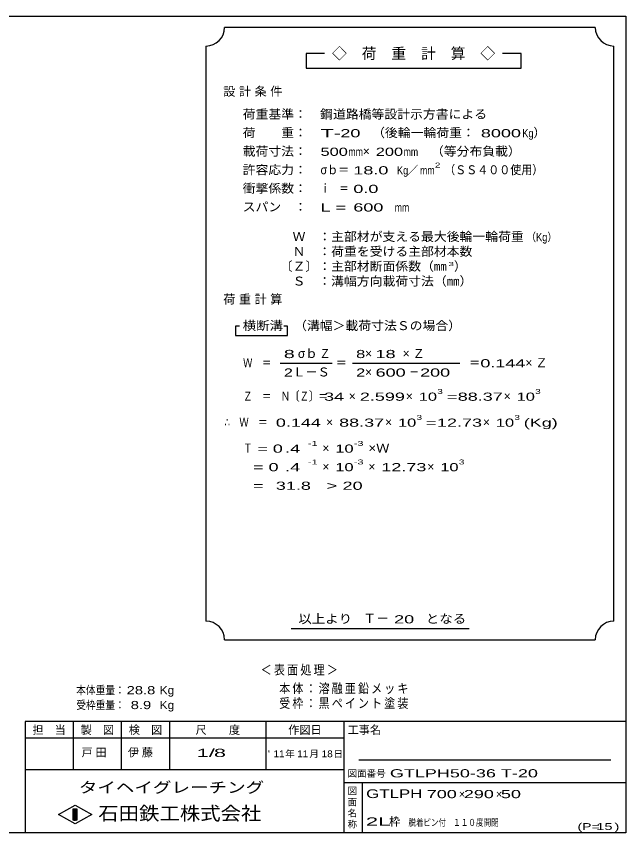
# Model space of a CAD drawing. Units: millimetres, scale not verified. Extents: x -1456 to 1389, y -1026 to 839.
# Drawn here: x 74 to 1389, y -921 to 839 of the extents above; entities that cross this region are included whole.
import ezdxf
from ezdxf.enums import TextEntityAlignment as Align

# ---------------------------------------------------------------- set-up
doc = ezdxf.new("R2010")
doc.units = ezdxf.units.MM
doc.header["$LTSCALE"] = 8
for name, color, linetype, lineweight in [('0_2', 150, 'Continuous', 25), ('22', 4, 'Continuous', 25), ('24', 2, 'Continuous', 25)]:
    doc.layers.add(name, color=color, linetype=linetype, lineweight=lineweight)
doc.styles.add('ベクトル', font='')
doc.styles.add('ＭＳ ゴシック', font='')
doc.styles.get('ベクトル').set_extended_font_data('ベクトル')
doc.styles.get('ＭＳ ゴシック').set_extended_font_data('MS Gothic')

msp = doc.modelspace()

# ---------------------------------------------------------------- linework, layer by layer
at = {"layer": '0_2'}
for p, q in [((-1379.2, 838.8), (1388.8, 838.8)), ((1388.8, 838.8), (1388.8, -921.2)), ((1388.8, -681.2), (92.8, -681.2)), ((92.8, -681.2), (92.8, -921.2)), ((196.8, -681.2), (196.8, -785.2)), ((300.8, -785.2), (300.8, -681.2)), ((404.8, -681.2), (404.8, -785.2)), ((612.8, -785.2), (612.8, -681.2)), ((780.8, -681.2), (780.8, -921.2)), ((780.8, -717.2), (92.8, -717.2)), ((1356.8, -765.2), (812.8, -765.2)), ((92.8, -785.2), (780.8, -785.2)), ((780.8, -813.2), (1388.8, -813.2)), ((820.8, -921.2), (820.8, -813.2)), ((164.8, -882), (200.8, -862)), ((200.8, -862), (236.8, -882)), ((196.8, -870), (204.8, -870)), ((196.8, -894), (196.8, -870)), ((196.8, -870), (198.4, -870)), ((198.4, -870), (198.4, -894)), ((200, -894), (200, -870)), ((200, -870), (201.6, -870)), ((201.6, -870), (201.6, -894)), ((203.2, -894), (203.2, -870)), ((203.2, -870), (204.8, -870)), ((204.8, -870), (204.8, -894)), ((204.8, -870), (204.8, -894)), ((200.8, -902), (164.8, -882)), ((204.8, -894), (196.8, -894)), ((198.4, -894), (200, -894)), ((236.8, -882), (200.8, -902)), ((201.6, -894), (203.2, -894)), ((1388.8, -921.2), (-1379.2, -921.2))]:
    msp.add_line(p, q, dxfattribs=at)
at = {"layer": '24', "color": 4}
for p, q in [((1323.2, 814.8), (523.2, 814.8)), ((483.2, 774.8), (483.2, -465.2)), ((1363.2, -465.2), (1363.2, 774.8)), ((739.2, 758.8), (699.2, 758.8)), ((699.2, 758.8), (699.2, 726.8)), ((1163.2, 758.8), (1123.2, 758.8)), ((1163.2, 726.8), (1163.2, 758.8)), ((699.2, 726.8), (1163.2, 726.8)), ((555.2, 170.8), (547.2, 170.8)), ((547.2, 170.8), (547.2, 150.8)), ((659.2, 170.8), (651.2, 170.8)), ((659.2, 150.8), (659.2, 170.8)), ((547.2, 150.8), (659.2, 150.8)), ((643.2, 90.8), (755.2, 90.8)), ((799.2, 90.8), (1031.2, 90.8)), ((667.2, -481.2), (1051.2, -481.2)), ((523.2, -505.2), (1323.2, -505.2))]:
    msp.add_line(p, q, dxfattribs=at)
for centre, start, end in [((483.2, 814.8), 270, 0), ((1363.2, 814.8), 180, 270), ((483.2, -505.2), 0, 90), ((1363.2, -505.2), 90, 180)]:
    msp.add_arc(centre, 40, start, end, dxfattribs=at)

# ---------------------------------------------------------------- texts
at = {"layer": '0_2', "style": 'ＭＳ ゴシック'}
for s, height, p in [('担\u3000当', 17.6, (108.8, -699.6)), ('製\u3000図', 17.6, (212.8, -699.6)), ('検\u3000図', 17.6, (316.8, -699.6)), ('尺\u3000\u3000度', 17.6, (460.8, -699.6)), ('作図日', 17.6, (660.8, -699.6)), ('工事名', 17.6, (788.8, -699.6)), ('年', 14.7, (654.4, -751.2)), ('月', 14.7, (706.4, -751.2)), ('日', 14.7, (758.4, -751.2)), ('図面番号', 14.66, (788.8, -793.6)), ('図', 14.7, (788.8, -831.2)), ('面', 14.7, (788.8, -855.2)), ('名', 14.7, (788.8, -879.2)), ('称', 14.7, (788.8, -903.2))]:
    msp.add_text(s, height=height, dxfattribs=at).set_placement(p, align=Align.MIDDLE_LEFT)
at = {"layer": '0_2', "color": 222, "style": 'ベクトル'}
for s, height, width, p in [('タイヘイグレーチング', 23.46, 1.25, (208.8, -823.6)), ('石田鉄工株式会社', 29.33, 1.1, (250.8, -879.6))]:
    msp.add_text(s, height=height, dxfattribs=dict(at, width=width)).set_placement(p, align=Align.MIDDLE_LEFT)
at = {"layer": '22', "color": 2, "style": 'ベクトル'}
for s, height, width, p in [('本体重量：', 17.6, 0.85, (203.2, -614)), (' 28.8', 17.6, 1.35, (303.2, -614)), ('Kg', 17.6, 1.1, (383.2, -614)), ('受枠重量：', 17.6, 0.85, (203.2, -646)), ('  8.9', 17.6, 1.35, (303.2, -646)), ('Kg', 17.6, 1.1, (383.2, -646)), ('1/', 17.6, 2, (463.2, -749.2)), (' 8 ', 17.6, 2, (487.2, -749.2)), ("'", 14.7, 1.2, (616.8, -751.2)), ('11', 14.66, 1.1, (628.8, -751.2)), ('11', 14.66, 1.1, (680, -751.2)), ('18', 14.66, 1.1, (732.8, -751.2)), ('GTLPH50-36 T-20                  ', 17.6, 1.65, (880, -793.2)), ('GTLPH', 18.77, 1.45, (828.8, -837.2)), (' 700 ', 17.6, 1.65, (948.8, -838)), (' 290 ', 17.6, 1.65, (1028.8, -838)), (' 50 ', 17.6, 1.65, (1108.8, -838)), ('2L', 17.6, 2.05, (828, -897.2)), ('脱着', 14.66, 0.8, (920, -899.2)), ('ピン付', 14.66, 0.8, (952, -899.2)), ('\u3000１１０度開閉', 14.66, 0.8, (1000, -899.2)), ('(P=', 14.66, 1.55, (1284.8, -908)), (' 15 ', 14.66, 1.6, (1316.8, -908)), (')', 14.7, 1.6, (1364.8, -908))]:
    msp.add_text(s, height=height, dxfattribs=dict(at, width=width)).set_placement(p, align=Align.MIDDLE_LEFT)
for s, p in [('×', (1028.8, -838)), ('×', (1108.8, -838)), ('枠', (878.4, -897.2))]:
    msp.add_text(s, height=17.6, dxfattribs=at).set_placement(p, align=Align.MIDDLE_LEFT)
at = {"layer": '22', "color": 2, "attachment_point": 4, "style": 'ベクトル'}
for s, insert, char_height in [('\\T1.2;\\W0.85;＜表面処理＞', (601.2, -571.2), 20.53), ('\\T1.19;\\W0.85;本体：溶融亜鉛メッキ', (641.2, -611.2), 20.53), ('\\T1.19;\\W0.85;受枠：黒ペイント塗装', (641.2, -643.2), 20.53), ('\\T1.25;戸田\u3000', (214.8, -749.2), 17.6), ('\\T1.25;伊藤\u3000', (314.8, -749.2), 17.6)]:
    msp.add_mtext(s, dxfattribs=dict(at, insert=insert, char_height=char_height))
at = {"layer": '24', "style": 'ベクトル'}
for s, height, p in [('◇\u3000荷\u3000重\u3000計\u3000算\u3000◇', 23.46, (755.2, 758.8)), ('）', 19.4, (1189.6, 588)), ('×', 19.4, (821.6, 548)), ('／', 17.6, (917.2, 506.8)), ('）', 19.4, (1018.4, 300)), ('σｂ', 19.35, (681.6, 112)), ('×', 19.4, (826.4, 112)), ('Ｌ－Ｓ', 19.35, (671.2, 72)), ('×', 19.4, (826.4, 72)), ('×', 19.4, (791.2, 20)), ('×', 19.4, (914.4, 20)), ('×', 19.4, (1125.6, 20)), ('×', 19.4, (742.4, -36)), ('×', 19.4, (869.6, -36)), ('×', 19.4, (1080.8, -36)), ('×', 19.4, (734.4, -92)), ('×', 19.4, (734.4, -132)), ('×', 19.4, (833.6, -132)), ('×', 19.4, (960.8, -132)), ('Ｔ－', 20.53, (822.4, -459.2))]:
    msp.add_text(s, height=height, dxfattribs=at).set_placement(p, align=Align.MIDDLE_LEFT)
for s, height, width, p in [('荷重基準：\u3000', 19.35, 1.05, (562.4, 628)), ('鋼道路橋等設計示方書による', 19.35, 1.05, (729.6, 628)), ('荷\u3000\u3000重：\u3000', 19.35, 1.05, (562.4, 588)), ('（後輪一輪荷重：', 19.35, 1.05, (841.6, 588)), ('T-', 17.6, 2, (730.4, 586.8)), (' 20 ', 17.6, 1.65, (762.4, 586.8)), (' 8000', 17.6, 1.65, (1065.6, 586.8)), ('Kg', 17.6, 0.85, (1165.6, 586.8)), ('載荷寸法：\u3000', 19.35, 1.05, (562.4, 548)), ('500', 17.6, 1.5, (730.4, 546.8)), ('mm', 17.6, 0.8, (790.4, 546.8)), ('200', 17.6, 1.5, (849.6, 546.8)), ('mm', 17.6, 0.8, (909.6, 546.8)), ('\u3000（等分布負載）', 19.35, 1.05, (940.8, 548)), ('許容応力：\u3000', 19.35, 1.05, (562.4, 508)), ('σｂ＝', 19.35, 0.9, (730.4, 508)), (' 18.0', 17.6, 1.65, (790.4, 506.8)), ('Kg', 17.6, 0.85, (895.2, 506.8)), ('mm', 17.6, 0.8, (945.2, 506.8)), ('2', 10.6, 1.5, (977.2, 518)), ('（ＳＳ４００使用）', 19.35, 0.9, (997.2, 508)), ('衝撃係数：\u3000', 19.35, 1.05, (562.4, 468)), ('ｉ\u3000＝', 19.35, 0.75, (730.4, 468)), (' 0.0', 17.6, 1.65, (790.4, 466.8)), ('スパン\u3000：\u3000', 19.35, 1.05, (562.4, 428)), ('L =', 17.6, 1.65, (730.4, 426.8)), (' 600 ', 17.6, 1.65, (790.4, 426.8)), ('mm', 17.6, 0.8, (890.4, 426.8)), ('\u3000Ｗ\u3000：主部材が支える最大後輪一輪荷重', 19.35, 1.05, (642.4, 364)), ('（Kg）', 17.6, 0.85, (1174.4, 362.8)), ('\u3000Ｎ\u3000：荷重を受ける主部材本数', 19.35, 1.05, (642.4, 332)), ('〔Ｚ〕：主部材断面係数（㎜', 19.35, 1.05, (642.4, 300)), ('3', 8.8, 1.8, (1006.4, 304.8)), ('\u3000Ｓ\u3000：溝幅方向載荷寸法（㎜）', 19.35, 1.05, (642.4, 268)), ('横断溝', 19.35, 1.1, (562.4, 172)), ('\u3000（溝幅＞載荷寸法Ｓの場合）', 19.35, 1.05, (645.6, 172)), ('8', 17.6, 1.8, (651.2, 110.8)), ('Ｚ', 19.4, 0.9, (728, 112)), ('8', 17.6, 1.5, (807.2, 110.8)), (' 18 ', 17.6, 1.65, (838.4, 110.8)), ('Ｗ\u3000＝', 19.35, 0.75, (563.2, 92)), ('＝', 19.4, 0.9, (763.2, 92)), ('＝', 19.4, 0.9, (1051.2, 92)), ('0.144', 17.6, 1.65, (1075.2, 90.8)), ('2', 17.6, 1.5, (651.2, 70.8)), ('2', 17.6, 1.5, (807.2, 70.8)), (' 600 ', 17.6, 1.65, (838.4, 70.8)), ('－', 19.4, 0.75, (922.4, 72)), (' 200 ', 17.6, 1.65, (934.4, 70.8)), ('3', 10.6, 1.5, (982.4, 30)), ('3', 10.6, 1.5, (1193.6, 30)), ('Ｚ\u3000＝\u3000Ｎ〔Ｚ〕＝', 19.35, 0.75, (563.2, 20)), (' 34 ', 17.6, 1.65, (727.2, 18.8)), ('2.599', 17.6, 1.65, (815.2, 18.8)), ('10', 17.6, 1.5, (942.4, 18.8)), ('=', 17.6, 1.7, (1002.4, 18.8)), ('88.37', 17.6, 1.65, (1026.4, 18.8)), ('10', 17.6, 1.5, (1153.6, 18.8)), ('∴\u3000Ｗ\u3000＝', 19.35, 0.75, (523.2, -36)), (' 0.144', 17.6, 1.65, (623.2, -37.2)), ('88.37', 17.6, 1.65, (770.4, -37.2)), ('10', 17.6, 1.5, (897.6, -37.2)), ('3', 10.6, 1.5, (937.6, -26)), ('=', 17.6, 1.7, (957.6, -37.2)), ('12.73', 17.6, 1.65, (981.6, -37.2)), ('10', 17.6, 1.5, (1108.8, -37.2)), ('3', 10.6, 1.5, (1148.8, -26)), ('(Kg)', 17.6, 1.65, (1168.8, -37.2)), ('Ｔ', 19.4, 0.75, (563.2, -92)), (' = 0', 17.6, 1.65, (583.2, -93.2)), (' .4 ', 17.6, 1.65, (643.2, -93.2)), ('-1', 10.56, 1.65, (703.2, -82)), ('10', 17.6, 1.5, (762.4, -93.2)), ('-3', 10.56, 1.65, (802.4, -82)), ('×Ｗ', 19.35, 1.1, (833.6, -92)), ('-1', 10.56, 1.65, (703.2, -122)), ('-3', 10.56, 1.65, (802.4, -122)), ('3', 10.6, 1.5, (1028.8, -122)), ('  = 0', 17.6, 1.65, (563.2, -133.2)), (' .4 ', 17.6, 1.65, (643.2, -133.2)), ('10', 17.6, 1.5, (762.4, -133.2)), ('12.73', 17.6, 1.65, (861.6, -133.2)), ('10', 17.6, 1.5, (988.8, -133.2)), ('  =', 17.6, 1.65, (563.2, -173.2)), (' 31.8', 17.6, 1.65, (623.2, -173.2)), ('>', 17.6, 1.7, (743.2, -173.2)), (' 20 ', 17.6, 1.65, (767.2, -173.2)), ('以上より\u3000', 19.35, 1.1, (682.4, -460)), (' 20 ', 17.6, 1.65, (878.4, -461.2)), ('となる', 19.35, 1.1, (957.6, -460))]:
    msp.add_text(s, height=height, dxfattribs=dict(at, width=width)).set_placement(p, align=Align.MIDDLE_LEFT)
at = {"layer": '24', "char_height": 19.35, "attachment_point": 4, "style": 'ベクトル'}
for s, insert in [('\\T1.28;設計条件', (520.4, 676)), ('\\T1.28;荷重計算', (520.4, 228)), ('\\T1.42;×Ｚ', (907.6, 112)), ('\\T1.42;×Ｚ', (1172.4, 92))]:
    msp.add_mtext(s, dxfattribs=dict(at, insert=insert))

doc.saveas('drawing.dxf')
